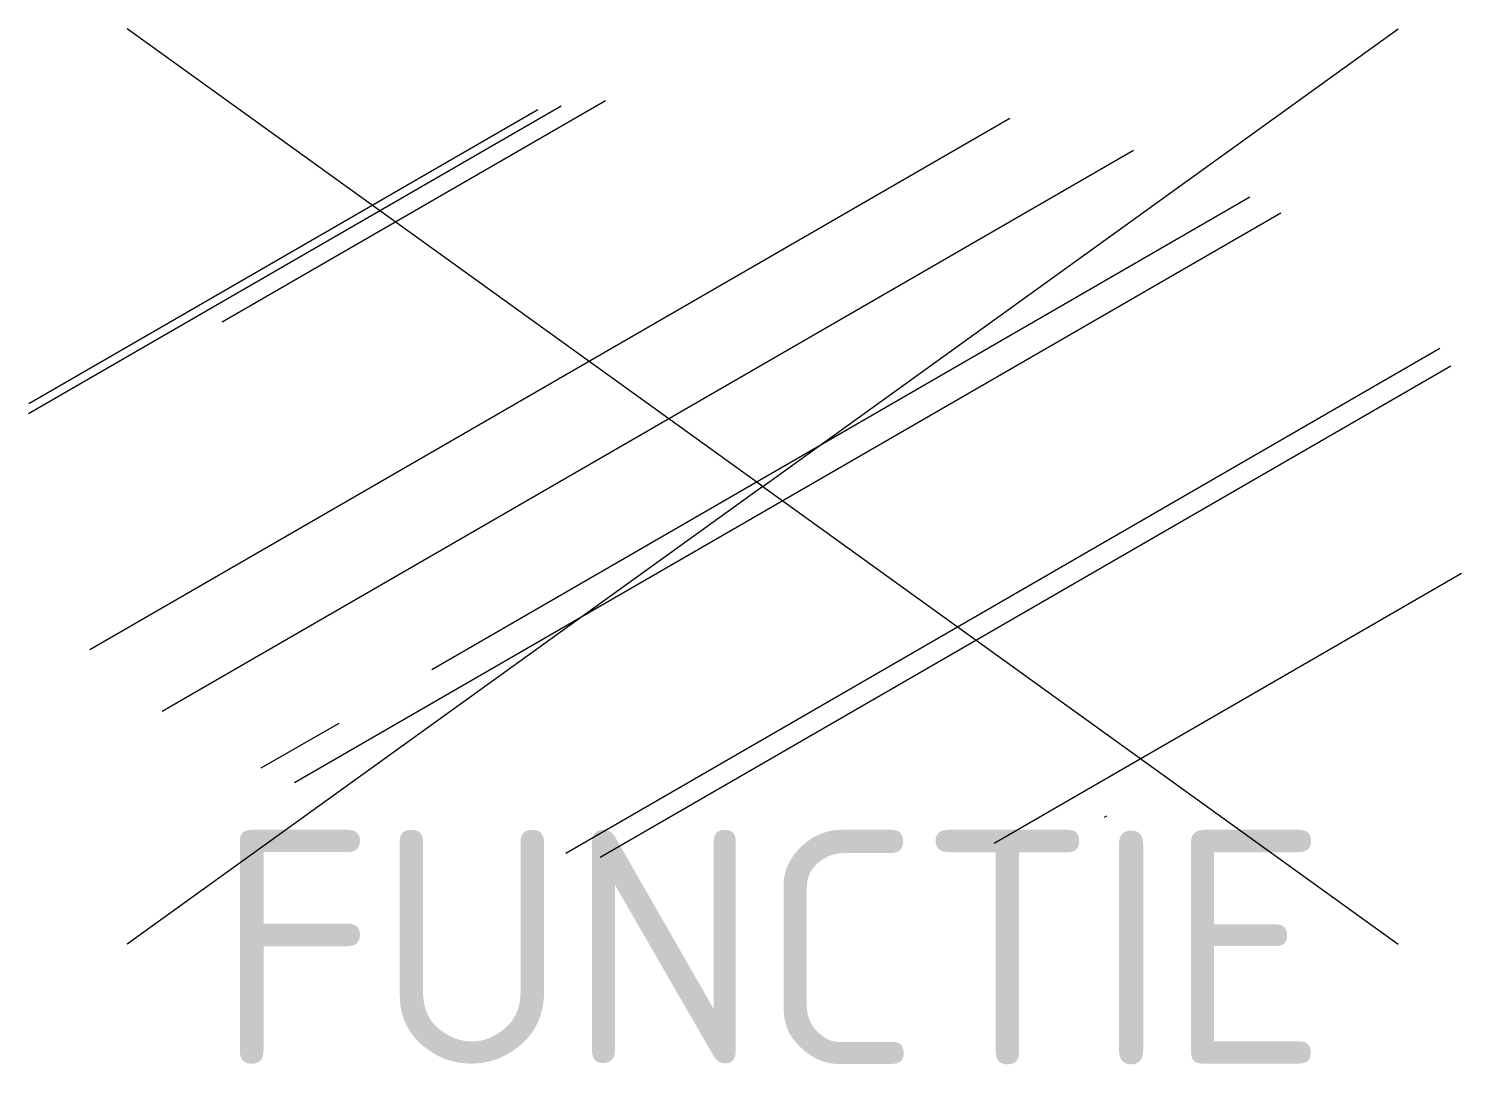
# Model space of a CAD drawing. Extents: x -5.6 to 5.5, y -4.5 to 3.5.
import ezdxf
from ezdxf.enums import TextEntityAlignment as Align

# ---------------------------------------------------------------- set-up
doc = ezdxf.new("R2010")
doc.units = 0
doc.styles.add('NLCS-ISO', font='NLCS-ISO.ttf')

msp = doc.modelspace()

# ---------------------------------------------------------------- linework, layer by layer
at = {"ltscale": 0.1}
for p, q in [((0.106, -0.055), (-4.79, 3.469)), ((0.106, -0.055), (5.001, 3.469)), ((-5.55, 0.505), (-1.448, 2.874)), ((-4.058, 1.211), (-1.106, 2.915)), ((-5.548, 0.583), (-1.626, 2.847)), ((-5.078, -1.312), (2.008, 2.779)), ((-4.521, -1.787), (2.962, 2.533)), ((-2.444, -1.464), (3.858, 2.174)), ((-3.501, -2.335), (4.096, 2.051)), ((-1.412, -2.879), (5.322, 1.009)), ((-1.148, -2.911), (5.408, 0.874)), ((0.106, -0.055), (-4.79, -3.58)), ((0.106, -0.055), (5.001, -3.58)), ((1.888, -2.803), (5.488, -0.724)), ((-3.758, -2.223), (-3.159, -1.877)), ((2.738, -2.602), (2.756, -2.591))]:
    msp.add_line(p, q, dxfattribs=at)

# ---------------------------------------------------------------- texts
at = {"style": 'NLCS-ISO', "flags": 1}
msp.add_attdef('FUNCTIE', text='', height=1.8, dxfattribs=at).set_placement((0.173, -3.605), align=Align.MIDDLE_CENTER)

doc.saveas('drawing.dxf')
